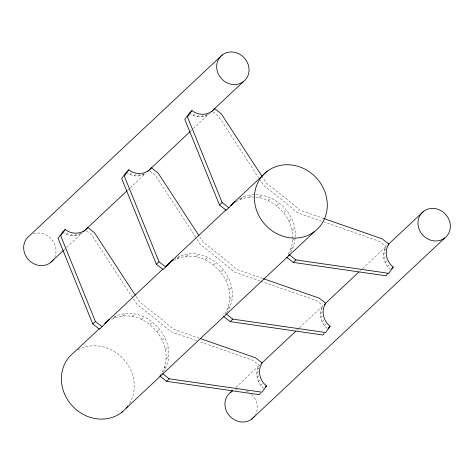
<?xml version="1.0" encoding="UTF-8"?>
<svg xmlns="http://www.w3.org/2000/svg" width="474" height="474" viewBox="0 0 474 474"><rect width="100%" height="100%" fill="white"/><g stroke="black" fill="none" stroke-linecap="round" stroke-linejoin="round"><path stroke-width="0.36" stroke-dasharray="2.37 1.78" d="M160.165 375.449C181.281 345.131 142.105 301.956 110.039 320.252M163.145 372.345C183.562 342.021 144.416 299.609 112.688 317.764M224.765 313.912C243.897 283.316 204.098 242.202 173.046 260.925M226.762 312.668C247.552 281.805 206.753 238.92 175.084 258.78M263.87 388.425C257.056 383.199 254.384 372.748 259.521 365.472L252.814 360.258L199.281 341.594M288.222 254.076C306.577 223.479 266.927 183.148 236.171 201.711M290.544 252.215L293.483 246.61L295.391 237.468M327.036 328.304C320.714 323.238 318.184 313.379 322.824 306.4M390.617 269.54C383.798 264.314 381.132 253.863 386.269 246.587L379.556 241.373L297.518 212.773L281.325 199.281L263.846 185.695L260.208 180.114M62.598 231.993L66.378 234.269L68.499 232.278M126.214 172.323L130 174.592L131.588 173.105M189.345 113.114L193.125 115.383L194.713 113.89M66.378 234.269L70.519 235.531L73.174 233.042M130 174.592L134.142 175.86L136.79 173.371M193.125 115.383L197.267 116.645L199.915 114.163M70.519 235.531L74.738 235.702L77.392 233.214M134.142 175.86L138.361 176.026L141.009 173.543M197.267 116.645L201.486 116.817L204.14 114.329M74.738 235.702L78.749 234.766L81.404 232.278M138.361 176.026L142.372 175.09L145.02 172.607M201.486 116.817L205.497 115.881L207.618 113.89M63.949 249.976L66.105 247.955M66.644 247.452L82.28 232.781L78.749 234.766M127.565 190.305L129.722 188.285M130.261 187.775L145.358 173.614M190.649 131.138L192.805 129.118M193.345 128.608L210.059 112.93M113.701 318.196L116.349 315.714M177.317 258.526L179.972 256.037M240.448 199.317L243.097 196.828C268.296 187.277 297.085 210.367 295.343 236.733M122.725 316.093L125.373 313.604M186.341 256.416L188.996 253.934M249.472 197.208L252.121 194.719M132.216 316.472L134.871 313.984M195.839 256.801L198.488 254.313M258.964 197.587L261.618 195.104M141.536 319.316L144.191 316.828M205.159 259.639L207.808 257.157M268.284 200.431L270.932 197.948M150.051 324.429L152.699 321.941M213.667 264.753L216.316 262.27M276.792 205.544L279.447 203.056M157.167 331.462L159.815 328.974M220.783 271.786L223.438 269.303M283.914 212.577L286.563 210.089M162.41 339.935L165.059 337.447M226.027 280.264L228.681 277.776M289.158 221.05L291.806 218.567M165.42 349.273L168.074 346.79M229.043 289.602L231.691 287.114M292.168 230.394L294.816 227.905M165.995 358.842L168.643 356.353M229.612 299.165L232.266 296.683M292.736 239.957L294.858 237.966M164.087 367.978L166.741 365.495M227.71 308.307L230.358 305.825M290.835 249.099L293.483 246.61M235.91 387.365L260.706 364.103M296.831 330.218L298.987 328.198M299.527 327.694L323.25 305.44M360.453 270.547L362.071 269.031M362.61 268.521L386.867 245.769M257.631 369.068L258.691 368.073M321.254 309.398L322.308 308.402M384.378 250.183L385.966 248.696M256.784 373.133L259.438 370.644M320.406 313.456L323.055 310.974M383.531 254.248L386.18 251.759M257.038 377.381L259.693 374.898M320.661 317.71L323.309 315.222M383.786 258.502L386.434 256.013M258.377 381.534L261.026 379.046M321.994 321.858L324.649 319.375M385.125 262.649L386.713 261.156M260.706 385.297L262.3 383.81M324.329 325.626L326.45 323.635M387.454 266.418L390.102 263.929M205.497 115.881L208.436 114.234M142.372 175.09L145.311 173.443M239.435 198.884L243.097 196.828M323.807 218.526L300.172 210.284L283.979 196.793L266.501 183.213L262.454 177.009M262.768 278.463L237.041 269.493L220.848 256.007L203.37 242.421L199.329 236.218M260.119 280.952L234.393 271.981L218.2 258.49L200.721 244.91L196.674 238.706M260.813 281.195L316.431 300.587L323.138 305.801M199.151 338.134L173.425 329.169L157.232 315.678L139.753 302.092L136.109 296.511M196.497 340.622L170.776 331.652L154.583 318.167L137.105 304.581L91.79 235.11L85.64 230.334M212.945 111.882L218.538 116.231L258.591 177.632M149.82 171.096L155.413 175.439L196.272 238.084M78.062 349.812A38.341 34.679 46.8 0 1 122.819 358.397A38.341 34.679 46.8 0 1 129.568 403.575M33.405 233.783A17.04 15.411 46.8 0 1 51.364 239.05A17.04 15.411 46.8 0 1 54.646 257.4M235.335 390.007A17.04 15.411 46.8 0 1 237.367 389.587M246.415 390.937A17.04 15.411 46.8 0 1 248.998 392.354M251.641 394.457A17.04 15.411 46.8 0 1 255.616 414.442"/><path stroke-width="0.71" d="M263.461 278.706L319.079 298.099L325.792 303.313C320.655 310.589 323.321 321.04 330.141 326.266L325.608 332.529L232.817 319.132L226.11 313.918M323.807 218.526L382.21 238.89L388.917 244.104C383.78 251.38 386.452 261.832 393.266 267.058L388.733 273.32L295.942 259.918L289.235 254.704L288.174 255.699M135.303 295.272L94.445 232.627L87.731 227.413C82.571 234.535 71.811 234.814 65.246 229.511L60.713 235.774L95.398 321.443L102.106 326.657L108.416 320.163L109.636 319.482M198.92 235.596L158.061 172.951L151.354 167.737C146.193 174.865 135.428 175.143 128.869 169.834L124.33 176.097L159.015 261.772L165.722 266.986L172.032 260.493L173.253 259.805M262.051 176.387L221.186 113.742L214.479 108.528C209.318 115.65 198.559 115.929 191.994 110.626L187.461 116.888L222.14 202.564L228.853 207.778L235.163 201.284M260.576 392.982L259.337 394.688L166.546 381.292L159.839 376.072L160.899 375.082M200.538 338.62L255.462 357.769L262.169 362.983C257.038 370.259 259.705 380.711 266.524 385.937L261.992 392.199L169.2 378.803L162.487 373.589M324.192 333.311L322.96 335.017L230.168 321.615L223.455 316.401M387.732 273.528L386.085 275.803L293.293 262.406L286.586 257.192M104.795 323.647L105.761 322.652M165.989 266.477L169.384 262.981M231.051 205.266L232.509 203.767M222.259 54.948L29.24 235.993A17.04 15.411 46.8 0 0 29.115 260.362A17.04 15.411 46.8 0 0 53.272 259.734M65.246 229.511L62.598 231.993L58.065 238.256L92.744 323.932L99.457 329.146L102.106 326.657M128.869 169.834L126.214 172.323L121.682 178.585L156.367 264.261L163.074 269.475L165.722 266.986M191.994 110.626L189.345 113.114L184.807 119.377L219.492 205.046L226.199 210.26L228.853 207.778M50.469 262.62L63.409 250.485M83.341 231.792L127.026 190.809M147.515 171.594L190.11 131.642M211.137 111.923L243.482 81.581A17.04 15.411 46.8 0 0 238.155 53.467A17.04 15.411 46.8 0 0 216.968 69.749A17.04 15.411 46.8 0 0 243.482 81.581M92.744 323.932L95.398 321.443M156.367 264.261L159.015 261.772M219.492 205.046L222.14 202.564M99.297 328.719L73.956 352.484A38.341 34.679 46.8 0 0 70.798 404.192A38.341 34.679 46.8 0 0 122.802 411.533M105.228 323.155L162.914 269.048M166.149 266.009L225.997 209.881M230.85 205.325L266.969 171.446M121.717 412.404L314.736 231.365A38.341 34.679 46.8 0 0 302.744 168.11A38.341 34.679 46.8 0 0 255.077 204.738A38.341 34.679 46.8 0 0 314.736 231.365M166.546 381.292L169.2 378.803M230.168 321.615L232.817 319.132M293.293 262.406L295.942 259.918M230.518 392.419L232.675 390.398M261.784 363.09L295.752 331.231M325.407 303.419L358.836 272.064M388.484 244.252L423.531 211.38M324.198 304.806L325.792 303.313M387.856 245.099L388.917 244.104M265.464 386.932L266.524 385.937M328.02 328.257L330.141 326.266M391.678 268.551L393.266 267.058M251.741 419.052L444.76 238.007A17.04 15.411 46.8 0 0 439.434 209.899A17.04 15.411 46.8 0 0 418.246 226.175A17.04 15.411 46.8 0 0 444.76 238.007M128.027 405.91A38.341 34.679 46.8 0 1 126.291 408.096M254.55 416.166A17.04 15.411 46.8 0 1 229.617 415.988A17.04 15.411 46.8 0 1 232.201 391.311"/></g></svg>
